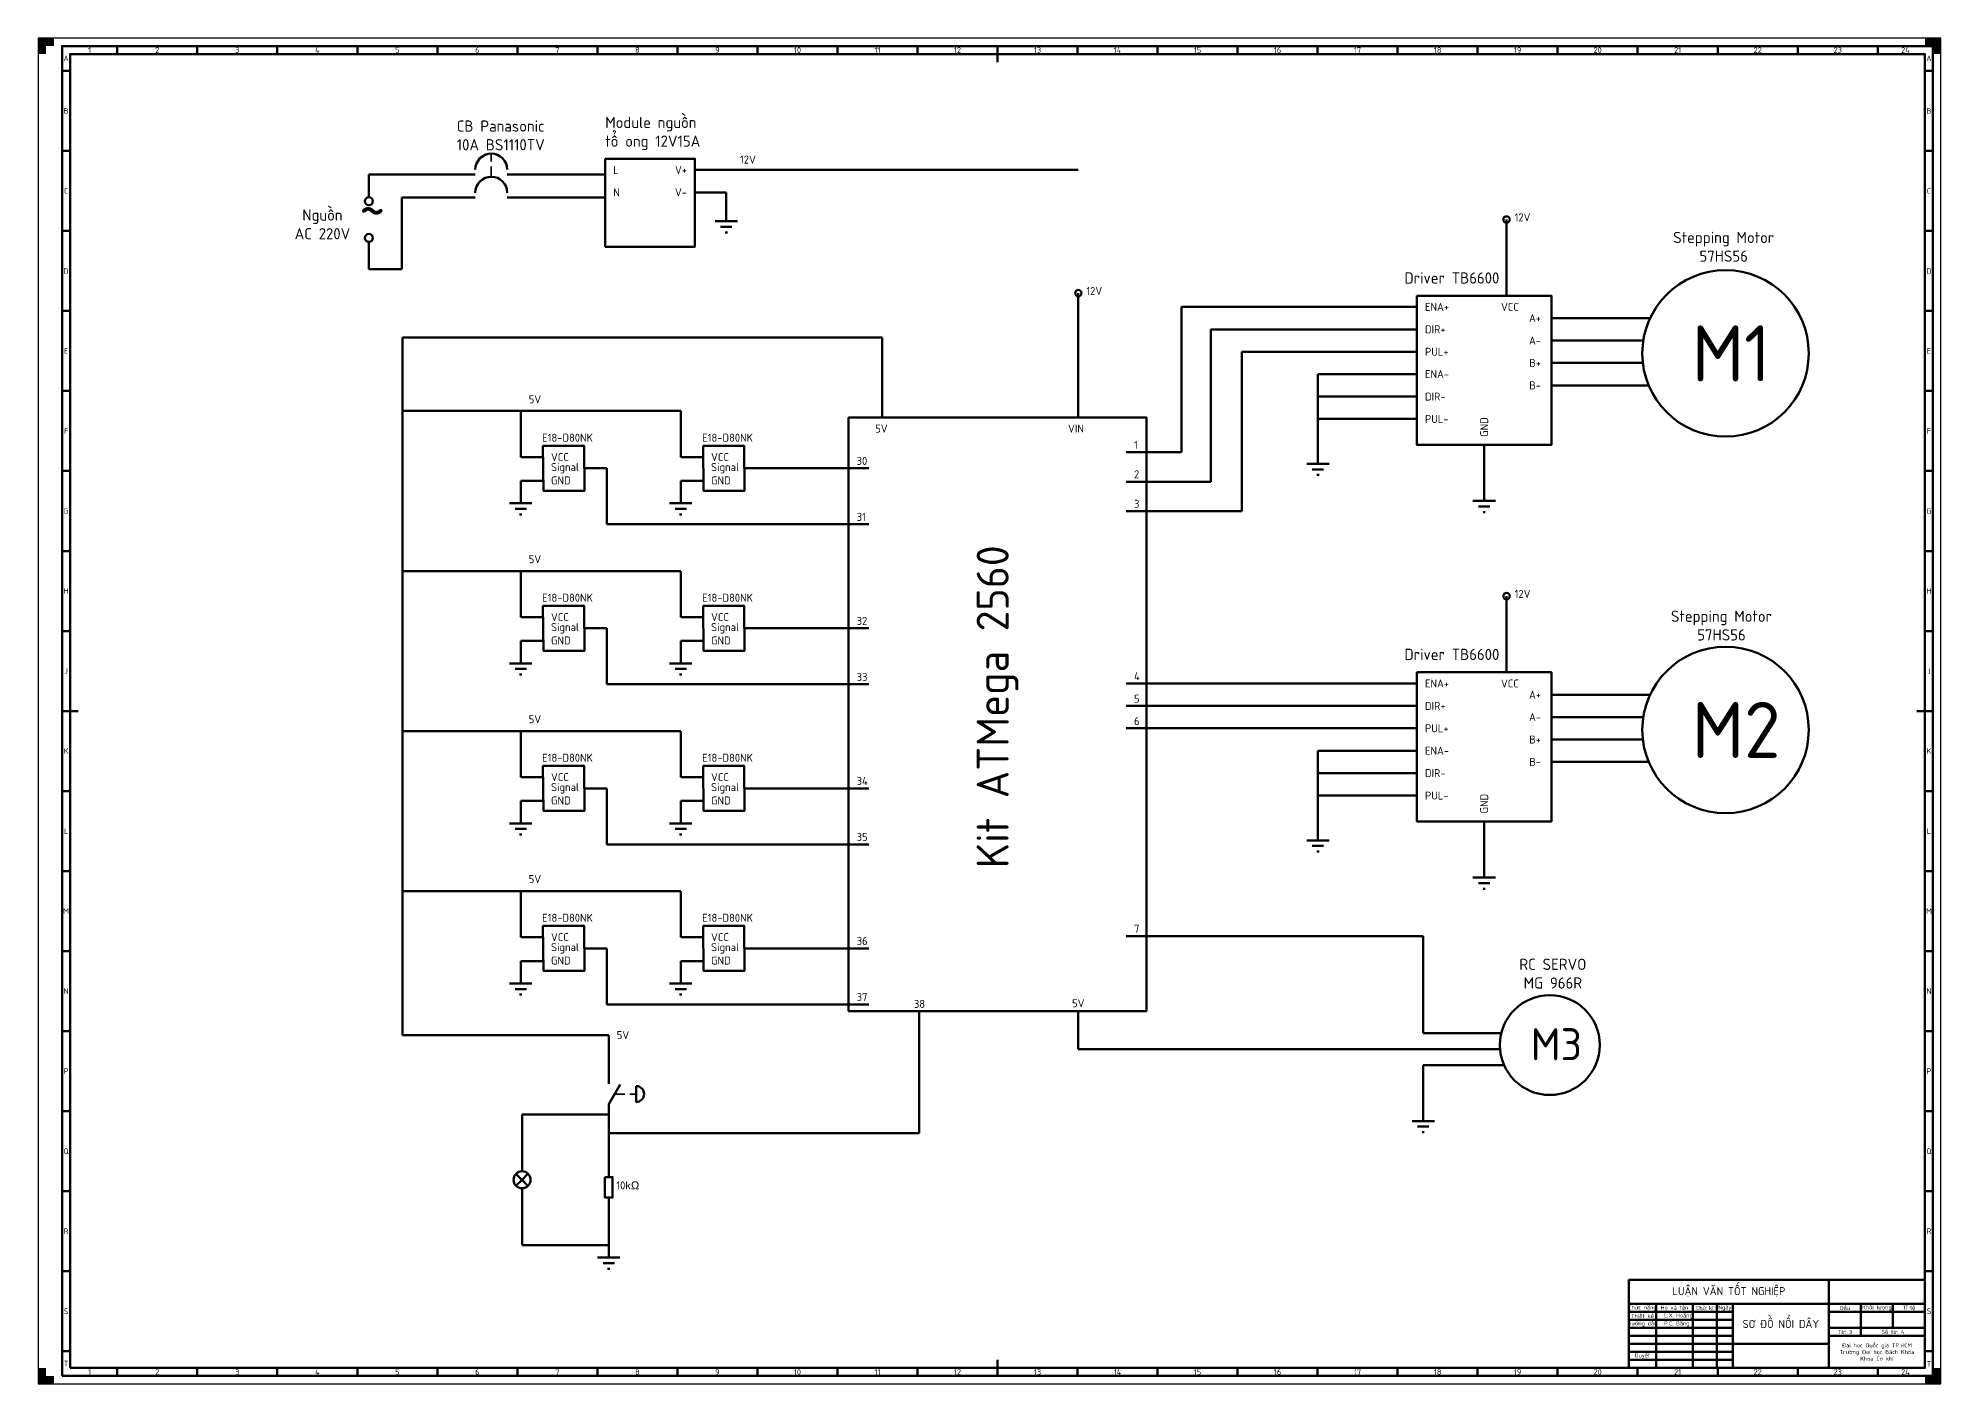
# Model space of a CAD drawing. Header units: millimetres. Extents: x -3609 to 4008, y -1340 to 6855.
# Drawn here: x 0 to 1189, y 3788 to 4629 of the extents above; entities that cross this region are included whole.
import ezdxf

# ---------------------------------------------------------------- set-up
doc = ezdxf.new("R2010")
doc.units = ezdxf.units.MM
doc.header["$LTSCALE"] = 0.25
doc.linetypes.add('DASHEDX2', pattern=[38.1, 25.4, -12.7])
doc.layers.get('0').update_dxf_attribs({"lineweight": 70})
for name, color, linetype, lineweight in [('Frame 0.5', 170, 'Continuous', 50), ('Frame 1', 10, 'Continuous', 100), ('Hidden', 4, 'DASHEDX2', 35), ('Text', 2, 'Continuous', 35)]:
    doc.layers.add(name, color=color, linetype=linetype, lineweight=lineweight)
doc.styles.add('TCVN', font='')
doc.styles.get('TCVN').set_extended_font_data('TCVN 7284')

msp = doc.modelspace()

# ---------------------------------------------------------------- linework, layer by layer
for p, q in [((206.7, 4543.3), (206.7, 4529.1)), ((206.7, 4543.3), (256.8, 4543.3)), ((256.8, 4543.3), (273.2, 4543.3)), ((293.2, 4543.3), (309.6, 4543.3)), ((309.6, 4543.3), (354.4, 4543.3)), ((410.4, 4546.1), (430, 4546.1)), ((428.6, 4546.1), (650, 4546.1)), ((410.4, 4532.1), (430, 4532.1)), ((430, 4532.1), (430, 4514.1)), ((227.4, 4528.9), (256.8, 4528.9)), ((227.4, 4528.9), (227.4, 4484.1)), ((256.8, 4528.9), (273.2, 4528.9)), ((293.2, 4528.9), (309.6, 4528.9)), ((309.6, 4528.9), (354.4, 4528.9)), ((917.6, 4467.5), (917.6, 4515.1)), ((206.7, 4501.1), (206.7, 4484.1)), ((206.7, 4484.1), (227.4, 4484.1)), ((650, 4421.5), (650, 4469.1)), ((714.5, 4460.5), (861.6, 4460.5)), ((714.5, 4460.5), (714.5, 4369.7)), ((945.6, 4453.5), (1007.2, 4453.5)), ((227.8, 4441.4), (227.8, 4005.5)), ((467.7, 4441.4), (227.8, 4441.4)), ((527.4, 4441.4), (467.7, 4441.4)), ((527.4, 4391.5), (527.4, 4441.4)), ((861.6, 4446.5), (732.7, 4446.5)), ((732.7, 4446.5), (732.7, 4351.3)), ((945.6, 4439.5), (1003, 4439.5)), ((752.2, 4432.5), (861.6, 4432.5)), ((752.2, 4432.5), (752.2, 4332.9)), ((799.7, 4432.5), (861.6, 4432.5)), ((945.6, 4425.5), (1002.7, 4425.5)), ((650, 4391.5), (650, 4421.5)), ((799.7, 4418.5), (861.6, 4418.5)), ((799.7, 4418.5), (799.7, 4362.5)), ((945.6, 4411.5), (1006.4, 4411.5)), ((799.7, 4404.5), (861.6, 4404.5)), ((401.6, 4395.5), (227.8, 4395.5)), ((301.6, 4395.5), (301.6, 4366.7)), ((401.6, 4395.5), (401.6, 4366.7)), ((799.7, 4390.5), (861.6, 4390.5)), ((301.6, 4366.7), (315.5, 4366.7)), ((401.6, 4366.7), (415.5, 4366.7)), ((692.5, 4369.7), (679.8, 4369.7)), ((714.5, 4369.7), (692.5, 4369.7)), ((903.6, 4374.3), (903.6, 4339.3)), ((301.6, 4351.8), (315.6, 4351.8)), ((301.6, 4351.8), (301.6, 4337.8)), ((341.4, 4359.7), (355.4, 4359.7)), ((355.4, 4359.7), (355.4, 4324.7)), ((401.6, 4351.8), (415.6, 4351.8)), ((401.6, 4351.8), (401.6, 4337.8)), ((441.4, 4359.7), (455.4, 4359.7)), ((455.4, 4359.7), (467.7, 4359.7)), ((467.7, 4359.7), (506.5, 4359.7)), ((519.2, 4359.7), (506.5, 4359.7)), ((692.5, 4351.3), (679.8, 4351.3)), ((732.7, 4351.3), (692.5, 4351.3)), ((692.5, 4332.9), (679.8, 4332.9)), ((752.2, 4332.9), (692.5, 4332.9)), ((355.4, 4324.7), (467.7, 4324.7)), ((467.7, 4324.7), (506.5, 4324.7)), ((519.2, 4324.7), (506.5, 4324.7)), ((401.6, 4295.5), (227.8, 4295.5)), ((301.6, 4295.5), (301.6, 4266.7)), ((401.6, 4295.5), (401.6, 4266.7)), ((917.6, 4232.2), (917.6, 4279.8)), ((301.6, 4266.7), (315.5, 4266.7)), ((341.4, 4259.7), (355.4, 4259.7)), ((355.4, 4259.7), (355.4, 4224.7)), ((401.6, 4266.7), (415.5, 4266.7)), ((441.4, 4259.7), (455.4, 4259.7)), ((455.4, 4259.7), (467.7, 4259.7)), ((467.7, 4259.7), (506.5, 4259.7)), ((519.2, 4259.7), (506.5, 4259.7)), ((301.6, 4251.8), (315.6, 4251.8)), ((301.6, 4251.8), (301.6, 4237.8)), ((401.6, 4251.8), (415.6, 4251.8)), ((401.6, 4251.8), (401.6, 4237.8)), ((355.4, 4224.7), (467.7, 4224.7)), ((467.7, 4224.7), (506.5, 4224.7)), ((519.2, 4224.7), (506.5, 4224.7)), ((692.5, 4225.2), (679.8, 4225.2)), ((692.5, 4225.2), (861.6, 4225.2)), ((692.5, 4211.2), (679.8, 4211.2)), ((861.6, 4211.2), (692.5, 4211.2)), ((945.6, 4218.2), (1007.2, 4218.2)), ((692.5, 4197.2), (679.8, 4197.2)), ((692.5, 4197.2), (861.6, 4197.2)), ((799.7, 4197.2), (861.6, 4197.2)), ((945.6, 4204.2), (1003, 4204.2)), ((401.6, 4195.5), (227.8, 4195.5)), ((301.6, 4195.5), (301.6, 4166.7)), ((401.6, 4195.5), (401.6, 4166.7)), ((945.6, 4190.2), (1002.7, 4190.2)), ((799.7, 4183.2), (861.6, 4183.2)), ((799.7, 4183.2), (799.7, 4127.2)), ((945.6, 4176.2), (1006.4, 4176.2)), ((301.6, 4166.7), (315.5, 4166.7)), ((401.6, 4166.7), (415.5, 4166.7)), ((799.7, 4169.2), (861.6, 4169.2)), ((301.6, 4151.8), (315.6, 4151.8)), ((301.6, 4151.8), (301.6, 4137.8)), ((341.4, 4159.7), (355.4, 4159.7)), ((355.4, 4159.7), (355.4, 4124.7)), ((401.6, 4151.8), (415.6, 4151.8)), ((401.6, 4151.8), (401.6, 4137.8)), ((441.4, 4159.7), (455.4, 4159.7)), ((455.4, 4159.7), (467.7, 4159.7)), ((467.7, 4159.7), (506.5, 4159.7)), ((519.2, 4159.7), (506.5, 4159.7)), ((799.7, 4155.2), (861.6, 4155.2)), ((903.6, 4139), (903.6, 4104)), ((355.4, 4124.7), (467.7, 4124.7)), ((467.7, 4124.7), (506.5, 4124.7)), ((519.2, 4124.7), (506.5, 4124.7)), ((401.6, 4095.5), (227.8, 4095.5)), ((301.6, 4095.5), (301.6, 4066.7)), ((401.6, 4095.5), (401.6, 4066.7)), ((301.6, 4066.7), (315.5, 4066.7)), ((401.6, 4066.7), (415.5, 4066.7)), ((692.5, 4067.4), (679.8, 4067.4)), ((692.5, 4067.4), (865.5, 4067.4)), ((865.5, 4006.8), (865.5, 4067.4)), ((341.4, 4059.7), (355.4, 4059.7)), ((355.4, 4059.7), (355.4, 4024.7)), ((441.4, 4059.7), (455.4, 4059.7)), ((455.4, 4059.7), (467.7, 4059.7)), ((467.7, 4059.7), (506.5, 4059.7)), ((519.2, 4059.7), (506.5, 4059.7)), ((301.6, 4051.8), (315.6, 4051.8)), ((301.6, 4051.8), (301.6, 4037.8)), ((401.6, 4051.8), (415.6, 4051.8)), ((401.6, 4051.8), (401.6, 4037.8)), ((355.4, 4024.7), (467.7, 4024.7)), ((467.7, 4024.7), (506.5, 4024.7)), ((519.2, 4024.7), (506.5, 4024.7)), ((550.5, 4020.5), (550.5, 3944.3)), ((650, 4020.5), (650, 3996.8)), ((356.6, 4005.5), (227.8, 4005.5)), ((356.6, 4005.5), (356.6, 3975)), ((650, 3996.8), (913.5, 3996.8)), ((865.5, 4006.8), (914.3, 4006.8)), ((865.5, 3986.8), (916, 3986.8)), ((865.5, 3986.8), (865.5, 3951.8)), ((356.6, 3962.3), (356.6, 3949.5)), ((356.6, 3955.9), (302.4, 3955.9)), ((302.4, 3955.9), (302.4, 3920.4)), ((356.6, 3949.5), (356.6, 3931.6)), ((356.6, 3944.3), (380.1, 3944.3)), ((380.1, 3944.3), (394.1, 3944.3)), ((394.1, 3944.3), (467.7, 3944.3)), ((467.7, 3944.3), (550.5, 3944.3)), ((356.6, 3931.6), (356.6, 3916.8)), ((302.4, 3909.8), (302.4, 3874.3)), ((356.6, 3904), (356.6, 3896.2)), ((356.6, 3896.2), (356.6, 3866.5)), ((302.4, 3874.3), (356.6, 3874.3))]:
    msp.add_line(p, q)
at = {"lineweight": 200}
for p, q in [((423, 4514.1), (437, 4514.1)), ((426.5, 4510.6), (433.5, 4510.6)), ((429.3, 4507.1), (430.7, 4507.1)), ((792.7, 4362.5), (806.7, 4362.5)), ((796.2, 4359), (803.2, 4359)), ((799, 4355.5), (800.4, 4355.5)), ((294.6, 4337.8), (308.6, 4337.8)), ((298.1, 4334.3), (305.1, 4334.3)), ((300.9, 4330.8), (302.3, 4330.8)), ((394.6, 4337.8), (408.6, 4337.8)), ((398.1, 4334.3), (405.1, 4334.3)), ((400.9, 4330.8), (402.3, 4330.8)), ((896.6, 4339.3), (910.6, 4339.3)), ((900.1, 4335.8), (907.1, 4335.8)), ((902.9, 4332.3), (904.3, 4332.3)), ((294.6, 4237.8), (308.6, 4237.8)), ((298.1, 4234.3), (305.1, 4234.3)), ((394.6, 4237.8), (408.6, 4237.8)), ((398.1, 4234.3), (405.1, 4234.3)), ((300.9, 4230.8), (302.3, 4230.8)), ((400.9, 4230.8), (402.3, 4230.8)), ((294.6, 4137.8), (308.6, 4137.8)), ((394.6, 4137.8), (408.6, 4137.8)), ((298.1, 4134.3), (305.1, 4134.3)), ((300.9, 4130.8), (302.3, 4130.8)), ((398.1, 4134.3), (405.1, 4134.3)), ((400.9, 4130.8), (402.3, 4130.8)), ((792.7, 4127.2), (806.7, 4127.2)), ((796.2, 4123.7), (803.2, 4123.7)), ((799, 4120.2), (800.4, 4120.2)), ((896.6, 4104), (910.6, 4104)), ((900.1, 4100.5), (907.1, 4100.5)), ((902.9, 4097), (904.3, 4097)), ((294.6, 4037.8), (308.6, 4037.8)), ((298.1, 4034.3), (305.1, 4034.3)), ((300.9, 4030.8), (302.3, 4030.8)), ((394.6, 4037.8), (408.6, 4037.8)), ((398.1, 4034.3), (405.1, 4034.3)), ((400.9, 4030.8), (402.3, 4030.8)), ((356.6, 3962.3), (363.7, 3974.6)), ((373.7, 3973.7), (373.7, 3963.7)), ((858.5, 3951.8), (872.5, 3951.8)), ((862, 3948.3), (869, 3948.3)), ((864.8, 3944.8), (866.2, 3944.8)), ((306.1, 3911.3), (298.6, 3918.8)), ((298.6, 3911.3), (302.4, 3915.1)), ((306.1, 3918.8), (302.4, 3915.1)), ((306.1, 3911.3), (302.4, 3915.1)), ((349.6, 3866.5), (363.6, 3866.5)), ((353.1, 3863), (360.1, 3863)), ((355.9, 3859.5), (357.3, 3859.5))]:
    msp.add_line(p, q, dxfattribs=at)
for points in [[(354.4, 4553.1), (410.4, 4553.1), (410.4, 4498.1), (354.4, 4498.1)], [(861.6, 4467.5), (945.6, 4467.5), (945.6, 4374.3), (861.6, 4374.3)], [(506.5, 4391.5), (692.5, 4391.5), (692.5, 4020.5), (506.5, 4020.5)], [(315.5, 4373.7), (341.3, 4373.7), (341.5, 4345.7), (315.8, 4345.7)], [(415.5, 4373.7), (441.3, 4373.7), (441.5, 4345.7), (415.8, 4345.7)], [(315.5, 4273.7), (341.3, 4273.7), (341.5, 4245.7), (315.8, 4245.7)], [(415.5, 4273.7), (441.3, 4273.7), (441.5, 4245.7), (415.8, 4245.7)], [(861.6, 4232.2), (945.6, 4232.2), (945.6, 4139), (861.6, 4139)], [(315.5, 4173.7), (341.3, 4173.7), (341.5, 4145.7), (315.8, 4145.7)], [(415.5, 4173.7), (441.3, 4173.7), (441.5, 4145.7), (415.8, 4145.7)], [(315.5, 4073.7), (341.3, 4073.7), (341.5, 4045.7), (315.8, 4045.7)], [(415.5, 4073.7), (441.3, 4073.7), (441.5, 4045.7), (415.8, 4045.7)], [(354.2, 3916.8), (359, 3916.8), (359, 3904), (354.2, 3904)]]:
    msp.add_lwpolyline(points, close=True, dxfattribs=at)
for centre, radius in [((206.7, 4526.6), 2.5), ((206.7, 4503.6), 2.5), ((1054.4, 4431.5), 52), ((1054.4, 4196.2), 52), ((944.6, 3999.3), 31.2), ((302.4, 3915.1), 5.32)]:
    msp.add_circle(centre, radius, dxfattribs=at)
for centre in [(917.6, 4515.1), (650, 4469.1), (917.6, 4279.8)]:
    msp.add_circle(centre, 2)
for centre, radius, start, end in [((283.2, 4546.3), 10, 0, 180), ((283.2, 4531.9), 10, 0, 180), ((373.7, 3968.7), 5, 270, 90)]:
    msp.add_arc(centre, radius, start, end, dxfattribs=at)
for points in [[(10, 4623.5), (10, 4628.5), (0, 4623.5), (0, 4628.5)], [(0, 4618.5), (0, 4628.5), (5, 4618.5), (5, 4628.5)], [(1179, 4623.5), (1179, 4628.5), (1189, 4623.5), (1189, 4628.5)], [(1189, 4618.5), (1189, 4628.5), (1184, 4618.5), (1184, 4628.5)], [(0, 3797.5), (0, 3787.5), (5, 3797.5), (5, 3787.5)], [(1189, 3797.5), (1189, 3787.5), (1184, 3797.5), (1184, 3787.5)], [(10, 3792.5), (10, 3787.5), (0, 3792.5), (0, 3787.5)], [(1179, 3792.5), (1179, 3787.5), (1189, 3792.5), (1189, 3787.5)]]:
    msp.add_solid(points)
at = {"layer": 'Defpoints'}
msp.add_lwpolyline([(0, 3787.5), (1189, 3787.5), (1189, 4628.5), (0, 4628.5)], close=True, dxfattribs=at)
at = {"layer": 'Frame 0.5'}
for p, q in [((49.5, 4623.5), (49.5, 4618.5)), ((99.5, 4618.5), (99.5, 4623.5)), ((149.5, 4623.5), (149.5, 4618.5)), ((199.5, 4618.5), (199.5, 4623.5)), ((249.5, 4623.5), (249.5, 4618.5)), ((299.5, 4618.5), (299.5, 4623.5)), ((349.5, 4623.5), (349.5, 4618.5)), ((399.5, 4618.5), (399.5, 4623.5)), ((449.5, 4623.5), (449.5, 4618.5)), ((499.5, 4618.5), (499.5, 4623.5)), ((549.5, 4623.5), (549.5, 4618.5)), ((649.5, 4623.5), (649.5, 4618.5)), ((699.5, 4618.5), (699.5, 4623.5)), ((749.5, 4623.5), (749.5, 4618.5)), ((799.5, 4618.5), (799.5, 4623.5)), ((849.5, 4623.5), (849.5, 4618.5)), ((899.5, 4618.5), (899.5, 4623.5)), ((949.5, 4623.5), (949.5, 4618.5)), ((999.5, 4618.5), (999.5, 4623.5)), ((1049.5, 4623.5), (1049.5, 4618.5)), ((1099.5, 4618.5), (1099.5, 4623.5)), ((1149.5, 4623.5), (1149.5, 4618.5)), ((20, 4608), (15, 4608)), ((1179, 4608), (1184, 4608)), ((15, 4558), (20, 4558)), ((1184, 4558), (1179, 4558)), ((20, 4508), (15, 4508)), ((1179, 4508), (1184, 4508)), ((15, 4458), (20, 4458)), ((1184, 4458), (1179, 4458)), ((20, 4408), (15, 4408)), ((1179, 4408), (1184, 4408)), ((15, 4358), (20, 4358)), ((1184, 4358), (1179, 4358)), ((20, 4308), (15, 4308)), ((1179, 4308), (1184, 4308)), ((15, 4258), (20, 4258)), ((1184, 4258), (1179, 4258)), ((15, 4158), (20, 4158)), ((1184, 4158), (1179, 4158)), ((20, 4108), (15, 4108)), ((1179, 4108), (1184, 4108)), ((15, 4058), (20, 4058)), ((1184, 4058), (1179, 4058)), ((20, 4008), (15, 4008)), ((1179, 4008), (1184, 4008)), ((15, 3958), (20, 3958)), ((1184, 3958), (1179, 3958)), ((20, 3908), (15, 3908)), ((1179, 3908), (1184, 3908)), ((15, 3858), (20, 3858)), ((1119, 3797.5), (1119, 3852.5)), ((1184, 3858), (1179, 3858)), ((994, 3837.5), (1179, 3837.5)), ((1059, 3832.5), (994, 3832.5)), ((1011, 3837.5), (1011, 3797.5)), ((1034, 3797.5), (1034, 3837.5)), ((1049, 3837.5), (1049, 3797.5)), ((1059, 3837.5), (1059, 3797.5)), ((1179, 3832.5), (1119, 3832.5)), ((1139, 3837.5), (1139, 3817.5)), ((1159, 3837.5), (1159, 3822.5)), ((994, 3827.5), (1059, 3827.5)), ((1059, 3822.5), (994, 3822.5)), ((994, 3817.5), (1059, 3817.5)), ((1179, 3822.5), (1119, 3822.5)), ((1179, 3817.5), (1119, 3817.5)), ((20, 3808), (15, 3808)), ((1119, 3812.5), (994, 3812.5)), ((1059, 3807.5), (994, 3807.5)), ((1179, 3808), (1184, 3808)), ((49.5, 3792.5), (49.5, 3797.5)), ((99.5, 3797.5), (99.5, 3792.5)), ((149.5, 3792.5), (149.5, 3797.5)), ((199.5, 3797.5), (199.5, 3792.5)), ((249.5, 3792.5), (249.5, 3797.5)), ((299.5, 3797.5), (299.5, 3792.5)), ((349.5, 3792.5), (349.5, 3797.5)), ((399.5, 3797.5), (399.5, 3792.5)), ((449.5, 3792.5), (449.5, 3797.5)), ((499.5, 3797.5), (499.5, 3792.5)), ((549.5, 3792.5), (549.5, 3797.5)), ((649.5, 3792.5), (649.5, 3797.5)), ((699.5, 3797.5), (699.5, 3792.5)), ((749.5, 3792.5), (749.5, 3797.5)), ((799.5, 3797.5), (799.5, 3792.5)), ((849.5, 3792.5), (849.5, 3797.5)), ((899.5, 3797.5), (899.5, 3792.5)), ((949.5, 3792.5), (949.5, 3797.5)), ((994, 3802.5), (1059, 3802.5)), ((999.5, 3797.5), (999.5, 3792.5)), ((1049.5, 3792.5), (1049.5, 3797.5)), ((1099.5, 3797.5), (1099.5, 3792.5)), ((1149.5, 3792.5), (1149.5, 3797.5))]:
    msp.add_line(p, q, dxfattribs=at)
msp.add_lwpolyline([(15, 3792.5), (1184, 3792.5), (1184, 4623.5), (15, 4623.5)], close=True, dxfattribs=at)
at = {"layer": 'Frame 1'}
for p, q in [((599.5, 4623.5), (599.5, 4613.5)), ((15, 4208), (25, 4208)), ((1184, 4208), (1174, 4208)), ((599.5, 3792.5), (599.5, 3802.5))]:
    msp.add_line(p, q, dxfattribs=at)
for points in [[(20, 3797.5), (1179, 3797.5), (1179, 4618.5), (20, 4618.5)], [(1179, 3797.5), (994, 3797.5), (994, 3852.5), (1179, 3852.5)]]:
    msp.add_lwpolyline(points, close=True, dxfattribs=at)
at = {"layer": 'Hidden'}
for p, q in [((283.2, 4541.9), (283.2, 4556.3)), ((360.3, 3968.7), (373.7, 3968.7))]:
    msp.add_line(p, q, dxfattribs=at)

# ---------------------------------------------------------------- texts
at = {"lineweight": 200, "insert": (200.7, 4532.4), "char_height": 25, "attachment_point": 1, "style": 'TCVN'}
msp.add_mtext_dynamic_manual_height_columns('~', width=21.365, gutter_width=25, heights=[0], dxfattribs=at)
at = {"char_height": 35, "attachment_point": 1, "style": 'TCVN'}
for s, insert in [('M1', (1033.4, 4449)), ('M2', (1033.4, 4213.7))]:
    msp.add_mtext_dynamic_manual_height_columns(s, width=60.392, gutter_width=25, heights=[0], dxfattribs=dict(at, insert=insert))
at = {"layer": 'Text', "style": 'TCVN'}
for s, width, gutter_width, heights, insert, char_height, attachment_point in [('\\pxqc;A', 5, 17.5, [0], (17.5, 4615.8), 3.5, 5), ('\\pxqc;1', 34.5, 17.5, [0], (32.2, 4621), 3.5, 5), ('\\pxqc;2', 50, 17.5, [0], (74.5, 4621), 3.5, 5), ('\\pxqc;3', 50, 17.5, [0], (124.5, 4621), 3.5, 5), ('\\pxqc;4', 50, 17.5, [0], (174.5, 4621), 3.5, 5), ('\\pxqc;5', 50, 17.5, [0], (224.5, 4621), 3.5, 5), ('\\pxqc;6', 50, 17.5, [0], (274.5, 4621), 3.5, 5), ('\\pxqc;7', 50, 17.5, [0], (324.5, 4621), 3.5, 5), ('\\pxqc;8', 50, 17.5, [0], (374.5, 4621), 3.5, 5), ('\\pxqc;9', 50, 17.5, [0], (424.5, 4621), 3.5, 5), ('\\pxqc;10', 50, 17.5, [0], (474.5, 4621), 3.5, 5), ('\\pxqc;11', 50, 17.5, [0], (524.5, 4621), 3.5, 5), ('\\pxqc;12', 50, 17.5, [0], (574.5, 4621), 3.5, 5), ('\\pxqc;13', 50, 17.5, [0], (624.5, 4621), 3.5, 5), ('\\pxqc;14', 50, 17.5, [0], (674.5, 4621), 3.5, 5), ('\\pxqc;15', 50, 17.5, [0], (724.5, 4621), 3.5, 5), ('\\pxqc;16', 50, 17.5, [0], (774.5, 4621), 3.5, 5), ('\\pxqc;17', 50, 17.5, [0], (824.5, 4621), 3.5, 5), ('\\pxqc;18', 50, 17.5, [0], (874.5, 4621), 3.5, 5), ('\\pxqc;19', 50, 17.5, [0], (924.5, 4621), 3.5, 5), ('\\pxqc;20', 50, 17.5, [0], (974.5, 4621), 3.5, 5), ('\\pxqc;21', 50, 17.5, [0], (1024.5, 4621), 3.5, 5), ('\\pxqc;22', 50, 17.5, [0], (1074.5, 4621), 3.5, 5), ('\\pxqc;23', 50, 17.5, [0], (1124.5, 4621), 3.5, 5), ('\\pxqc;24', 34.5, 17.5, [0], (1166.8, 4621), 3.5, 5), ('\\pxqc;A', 5, 17.5, [0], (1181.5, 4615.8), 3.5, 5), ('\\pxqc;B', 5, 17.5, [0], (17.5, 4583), 3.5, 5), ('Module nguồn tổ ong 12V15A', 68.194, 25, [0], (354.4, 4568.9), 7, 4), ('\\pxqc;B', 5, 17.5, [0], (1181.5, 4583), 3.5, 5), ('CB Panasonic \\P10A BS1110TV', 111.195, 25, [0], (261.6, 4567.7), 7, 4), ('\\pxi1;12V', 23.112, 25, [0], (433.6, 4552.6), 5, 4), ('\\pxi1;L', 23.112, 25, [0], (354.4, 4546.1), 5, 4), ('\\pxi1,qr;V+', 23.112, 25, [0], (382.4, 4546.1), 5, 4), ('\\pxqc;C', 5, 17.5, [0], (17.5, 4533), 3.5, 5), ('\\pxi1;N', 30.918, 25, [0], (354.4, 4532.1), 5, 4), ('\\pxi1,qr;V-', 23.112, 25, [0], (382.4, 4532.1), 5, 4), ('\\pxqc;C', 5, 17.5, [0], (1181.5, 4533), 3.5, 5), ('Nguồn AC 220V', 40, 25, [0], (177.7, 4512.1), 7, 5), ('\\pxi1;12V', 23.112, 25, [0], (917.6, 4516.5), 5, 4), ('\\pxqc;Stepping Motor\\P57HS56', 75.512, 25, [19.8], (1015.5, 4498.1), 7, 4), ('\\pxqc;D', 5, 17.5, [0], (17.5, 4483), 3.5, 5), ('\\pxqc;D', 5, 17.5, [0], (1181.5, 4483), 3.5, 5), ('\\pxi1;12V', 23.112, 25, [0], (650, 4470.5), 5, 4), ('Driver TB6600', 65.752, 25, [19.8], (853.8, 4478.6), 7, 4), ('\\pxi1;ENA+', 23.112, 25, [0], (861.6, 4460.5), 5, 4), ('VCC', 5, 25, [0], (914.1, 4460.5), 5, 4), ('\\pxi1;DIR+', 23.112, 25, [0], (861.6, 4446.5), 5, 4), ('\\pxi1,qr;A+', 35.523, 25, [2.09], (903.6, 4453.5), 5, 4), ('\\pxi1;PUL+', 23.112, 25, [0], (861.6, 4432.5), 5, 4), ('\\pxi1,qr;A-', 35.523, 25, [2.09], (903.6, 4439.5), 5, 4), ('\\pxqc;E', 5, 17.5, [0], (17.5, 4433), 3.5, 5), ('\\pxi1,qr;B+', 35.523, 25, [2.09], (903.6, 4425.5), 5, 4), ('\\pxqc;E', 5, 17.5, [0], (1181.5, 4433), 3.5, 5), ('\\pxi1;ENA-', 23.112, 25, [0], (861.6, 4418.5), 5, 4), ('\\pxi1,qr;B-', 35.523, 25, [2.09], (903.6, 4411.5), 5, 4), ('\\pxi1;5V', 23.112, 25, [0], (301.6, 4402.8), 5, 4), ('\\pxi1;DIR-', 23.112, 25, [0], (861.6, 4404.5), 5, 4), ('\\pxi1;PUL-', 23.112, 25, [0], (861.6, 4390.5), 5, 4), ('\\pxqc;F', 5, 17.5, [0], (17.5, 4383), 3.5, 5), ('\\pxi1;E18-D80NK', 17.875, 25, [2.6], (310, 4378.8), 5, 4), ('\\pxi1;E18-D80NK', 17.875, 25, [2.6], (410, 4378.8), 5, 4), ('\\pxi1,qr;5V', 58.376, 25, [0], (472.5, 4384.5), 5, 4), ('\\pxi1,qr;VIN', 58.376, 25, [0], (595.1, 4384.5), 5, 4), ('\\pxi1,ql;1', 12.672, 25, [0], (679.8, 4374.3), 5, 4), ('\\pxqc;F', 5, 17.5, [0], (1181.5, 4383), 3.5, 5), ('\\pxi1;VCC', 14.25, 25, [0], (315.5, 4366.7), 5, 4), ('\\pxi1;VCC', 14.25, 25, [0], (415.5, 4366.7), 5, 4), ('\\pxi1,ql;30', 12.672, 25, [0], (506.5, 4364.3), 5, 4), ('\\pxi1;Signal', 25.875, 25, [0], (315.5, 4359.7), 5, 4), ('\\pxi1;GND', 14.25, 25, [0], (315.5, 4352.1), 5, 4), ('\\pxi1;Signal', 25.875, 25, [0], (415.5, 4359.7), 5, 4), ('\\pxi1;GND', 14.25, 25, [0], (415.5, 4352.1), 5, 4), ('\\pxi1,ql;2', 12.672, 25, [0], (679.8, 4355.9), 5, 4), ('\\pxi1,ql;3', 12.672, 25, [0], (679.8, 4337.5), 5, 4), ('\\pxqc;G', 5, 17.5, [0], (17.5, 4333), 3.5, 5), ('\\pxi1,ql;31', 12.672, 25, [0], (506.5, 4329.3), 5, 4), ('\\pxqc;G', 5, 17.5, [0], (1181.5, 4333), 3.5, 5), ('\\pxi1;5V', 23.112, 25, [0], (301.6, 4302.9), 5, 4), ('\\pxqc;H', 5, 17.5, [0], (17.5, 4283), 3.5, 5), ('\\pxi1;E18-D80NK', 17.875, 25, [2.6], (310, 4278.8), 5, 4), ('\\pxi1;E18-D80NK', 17.875, 25, [2.6], (410, 4278.8), 5, 4), ('\\pxi1;12V', 23.112, 25, [0], (917.6, 4281.2), 5, 4), ('\\pxqc;H', 5, 17.5, [0], (1181.5, 4283), 3.5, 5), ('\\pxi1;VCC', 14.25, 25, [0], (315.5, 4266.7), 5, 4), ('\\pxi1;VCC', 14.25, 25, [0], (415.5, 4266.7), 5, 4), ('\\pxqc;Stepping Motor\\P57HS56', 75.512, 25, [19.8], (1014.1, 4261.4), 7, 4), ('\\pxi1;Signal', 25.875, 25, [0], (315.5, 4259.7), 5, 4), ('\\pxi1;Signal', 25.875, 25, [0], (415.5, 4259.7), 5, 4), ('\\pxi1,ql;32', 12.672, 25, [0], (506.5, 4264.3), 5, 4), ('\\pxi1;GND', 14.25, 25, [0], (315.5, 4252.1), 5, 4), ('\\pxi1;GND', 14.25, 25, [0], (415.5, 4252.1), 5, 4), ('Driver TB6600', 65.752, 25, [19.8], (853.8, 4243.4), 7, 4), ('\\pxqc;J', 5, 17.5, [0], (17.5, 4233), 3.5, 5), ('\\pxqc;J', 5, 17.5, [0], (1181.5, 4233), 3.5, 5), ('\\pxi1,ql;33', 12.672, 25, [0], (506.5, 4229.3), 5, 4), ('\\pxi1,ql;4', 12.672, 25, [0], (679.8, 4229.7), 5, 4), ('\\pxi1;ENA+', 23.112, 25, [0], (861.6, 4225.2), 5, 4), ('VCC', 5, 25, [0], (914.1, 4225.2), 5, 4), ('\\pxi1,ql;5', 12.672, 25, [0], (679.8, 4215.7), 5, 4), ('\\pxi1;DIR+', 23.112, 25, [0], (861.6, 4211.2), 5, 4), ('\\pxi1,qr;A+', 35.523, 25, [2.09], (903.6, 4218.2), 5, 4), ('\\pxi1;5V', 23.112, 25, [0], (301.6, 4202.9), 5, 4), ('\\pxi1,ql;6', 12.672, 25, [0], (679.8, 4201.7), 5, 4), ('\\pxi1;PUL+', 23.112, 25, [0], (861.6, 4197.2), 5, 4), ('\\pxi1,qr;A-', 35.523, 25, [2.09], (903.6, 4204.2), 5, 4), ('\\pxi1;ENA-', 23.112, 25, [0], (861.6, 4183.2), 5, 4), ('\\pxi1,qr;B+', 35.523, 25, [2.09], (903.6, 4190.2), 5, 4), ('\\pxqc;K', 5, 17.5, [0], (17.5, 4183), 3.5, 5), ('\\pxi1;E18-D80NK', 17.875, 25, [2.6], (310, 4178.8), 5, 4), ('\\pxi1;E18-D80NK', 17.875, 25, [2.6], (410, 4178.8), 5, 4), ('\\pxi1,qr;B-', 35.523, 25, [2.09], (903.6, 4176.2), 5, 4), ('\\pxqc;K', 5, 17.5, [0], (1181.5, 4183), 3.5, 5), ('\\pxi1;VCC', 14.25, 25, [0], (315.5, 4166.7), 5, 4), ('\\pxi1;Signal', 25.875, 25, [0], (315.5, 4159.7), 5, 4), ('\\pxi1;VCC', 14.25, 25, [0], (415.5, 4166.7), 5, 4), ('\\pxi1;Signal', 25.875, 25, [0], (415.5, 4159.7), 5, 4), ('\\pxi1,ql;34', 12.672, 25, [0], (506.5, 4164.3), 5, 4), ('\\pxi1;DIR-', 23.112, 25, [0], (861.6, 4169.2), 5, 4), ('\\pxi1;GND', 14.25, 25, [0], (315.5, 4152.1), 5, 4), ('\\pxi1;GND', 14.25, 25, [0], (415.5, 4152.1), 5, 4), ('\\pxi1;PUL-', 23.112, 25, [0], (861.6, 4155.2), 5, 4), ('\\pxqc;L', 5, 17.5, [0], (17.5, 4133), 3.5, 5), ('\\pxi1,ql;35', 12.672, 25, [0], (506.5, 4129.3), 5, 4), ('\\pxqc;L', 5, 17.5, [0], (1181.5, 4133), 3.5, 5), ('\\pxi1;5V', 23.112, 25, [0], (301.6, 4103), 5, 4), ('\\pxqc;M', 5, 17.5, [0], (17.5, 4083), 3.5, 5), ('\\pxi1;E18-D80NK', 17.875, 25, [2.6], (310, 4078.8), 5, 4), ('\\pxi1;E18-D80NK', 17.875, 25, [2.6], (410, 4078.8), 5, 4), ('\\pxqc;M', 5, 17.5, [0], (1181.5, 4083), 3.5, 5), ('\\pxi1;VCC', 14.25, 25, [0], (315.5, 4066.7), 5, 4), ('\\pxi1;VCC', 14.25, 25, [0], (415.5, 4066.7), 5, 4), ('\\pxi1,ql;36', 12.672, 25, [0], (506.5, 4064.3), 5, 4), ('\\pxi1,ql;7', 12.672, 25, [0], (679.8, 4072), 5, 4), ('\\pxi1;Signal', 25.875, 25, [0], (315.5, 4059.7), 5, 4), ('\\pxi1;GND', 14.25, 25, [0], (315.5, 4052.1), 5, 4), ('\\pxi1;Signal', 25.875, 25, [0], (415.5, 4059.7), 5, 4), ('\\pxi1;GND', 14.25, 25, [0], (415.5, 4052.1), 5, 4), ('\\pxqc;RC SERVO \\PMG 966R', 66.418, 25, [0], (913.3, 4043.9), 7, 4), ('\\pxqc;N', 5, 17.5, [0], (17.5, 4033), 3.5, 5), ('\\pxi1,ql;37', 12.672, 25, [0], (506.5, 4029.3), 5, 4), ('\\pxqc;N', 5, 17.5, [0], (1181.5, 4033), 3.5, 5), ('\\pxi1,ql;38', 12.672, 25, [0], (542.3, 4025), 5, 4), ('\\pxi1,qr;5V', 58.376, 25, [0], (595.5, 4025.4), 5, 4), ('\\pxi1;5V', 15.096, 25, [1.45], (356.6, 4005.5), 5, 4), ('M3', 44.181, 25, [0], (932.7, 4009.8), 20, 1), ('\\pxqc;P', 5, 17.5, [0], (17.5, 3983), 3.5, 5), ('\\pxqc;P', 5, 17.5, [0], (1181.5, 3983), 3.5, 5), ('\\pxqc;Q', 5, 17.5, [0], (17.5, 3933), 3.5, 5), ('\\pxqc;Q', 5, 17.5, [0], (1181.5, 3933), 3.5, 5), ('\\pxi1;10kΩ', 15.096, 25, [1.45], (356.3, 3911.6), 5, 4), ('\\pxqc;R', 5, 17.5, [0], (17.5, 3883), 3.5, 5), ('\\pxqc;R', 5, 17.5, [0], (1181.5, 3883), 3.5, 5), ('LUẬN VĂN TỐT NGHIỆP', 125, 25, [0], (1056.5, 3845), 5, 5), ('\\pxqc;S', 5, 17.5, [0], (17.5, 3833), 3.5, 5), ('Chức năng', 17, 25, [0], (1002.5, 3835), 2.5, 5), ('Thiết kế', 17, 25, [0], (1002.5, 3830), 2.5, 5), ('Họ và tên', 23, 25, [0], (1022.5, 3835), 2.5, 5), ('\\pxi-3,l5,t5;L.X.^IHoằng', 23, 25, [0], (1011, 3830), 2.5, 4), ('Chữ kí', 15, 25, [0], (1041.5, 3835), 2.5, 5), ('Ngày', 10, 25, [0], (1054, 3835), 2.5, 5), ('SƠ ĐỒ NỐI DÂY', 60, 25, [0], (1089, 3825), 5, 5), ('\\pxqc;Dấu', 20, 17.5, [0], (1129, 3835), 2.5, 5), ('\\pxqc;Khối lượng', 20, 17.5, [0], (1149, 3835), 2.5, 5), ('\\pxqc;Tỉ lệ', 20, 17.5, [0], (1169, 3835), 2.5, 5), ('\\pxqc;S', 5, 17.5, [0], (1181.5, 3833), 3.5, 5), ('Hướng dẫn', 17, 25, [0], (1002.5, 3825), 2.5, 5), ('\\pxi-3,l5,ql,t5;P.C.^IBằng', 23, 25, [0], (1011, 3825), 2.5, 4), ('Tờ: 3', 20, 17.5, [0], (1129, 3820), 2.5, 5), ('\\pxqc;Số tờ: 4', 40, 17.5, [0], (1159, 3820), 2.5, 5), ('\\pxqc;Duyệt', 17, 25, [0], (1002.5, 3805), 2.5, 5), ('Đại học Quốc gia TP.HCM\\PTrường Đại học Bách Khoa\\PKhoa Cơ khí', 60, 25, [0], (1149, 3807.5), 2.5, 5), ('\\pxqc;T', 5, 17.5, [0], (17.5, 3800.3), 3.5, 5), ('\\pxqc;1', 34.5, 17.5, [0], (32.2, 3795), 3.5, 5), ('\\pxqc;2', 50, 17.5, [0], (74.5, 3795), 3.5, 5), ('\\pxqc;3', 50, 17.5, [0], (124.5, 3795), 3.5, 5), ('\\pxqc;4', 50, 17.5, [0], (174.5, 3795), 3.5, 5), ('\\pxqc;5', 50, 17.5, [0], (224.5, 3795), 3.5, 5), ('\\pxqc;6', 50, 17.5, [0], (274.5, 3795), 3.5, 5), ('\\pxqc;7', 50, 17.5, [0], (324.5, 3795), 3.5, 5), ('\\pxqc;8', 50, 17.5, [0], (374.5, 3795), 3.5, 5), ('\\pxqc;9', 50, 17.5, [0], (424.5, 3795), 3.5, 5), ('\\pxqc;10', 50, 17.5, [0], (474.5, 3795), 3.5, 5), ('\\pxqc;11', 50, 17.5, [0], (524.5, 3795), 3.5, 5), ('\\pxqc;12', 50, 17.5, [0], (574.5, 3795), 3.5, 5), ('\\pxqc;13', 50, 17.5, [0], (624.5, 3795), 3.5, 5), ('\\pxqc;14', 50, 17.5, [0], (674.5, 3795), 3.5, 5), ('\\pxqc;15', 50, 17.5, [0], (724.5, 3795), 3.5, 5), ('\\pxqc;16', 50, 17.5, [0], (774.5, 3795), 3.5, 5), ('\\pxqc;17', 50, 17.5, [0], (824.5, 3795), 3.5, 5), ('\\pxqc;18', 50, 17.5, [0], (874.5, 3795), 3.5, 5), ('\\pxqc;19', 50, 17.5, [0], (924.5, 3795), 3.5, 5), ('\\pxqc;20', 50, 17.5, [0], (974.5, 3795), 3.5, 5), ('\\pxqc;21', 50, 17.5, [0], (1024.5, 3795), 3.5, 5), ('\\pxqc;22', 50, 17.5, [0], (1074.5, 3795), 3.5, 5), ('\\pxqc;23', 50, 17.5, [0], (1124.5, 3795), 3.5, 5), ('\\pxqc;24', 34.5, 17.5, [0], (1166.8, 3795), 3.5, 5), ('\\pxqc;T', 5, 17.5, [0], (1181.5, 3800), 3.5, 5)]:
    msp.add_mtext_dynamic_manual_height_columns(s, width=width, gutter_width=gutter_width, heights=heights, dxfattribs=dict(at, insert=insert, char_height=char_height, attachment_point=attachment_point))
at = {"layer": 'Text', "attachment_point": 4, "rotation": 90, "style": 'TCVN'}
for s, width, gutter_width, heights, insert, char_height in [('\\pxi1;GND', 23.112, 25, [0], (903.6, 4374.3), 5), ('Kit ATMega 2560', 234.478, 0, [110.7], (599.5, 4109.8), 20), ('\\pxi1;GND', 23.112, 25, [0], (903.6, 4139), 5)]:
    msp.add_mtext_dynamic_manual_height_columns(s, width=width, gutter_width=gutter_width, heights=heights, dxfattribs=dict(at, insert=insert, char_height=char_height))

doc.saveas('drawing.dxf')
